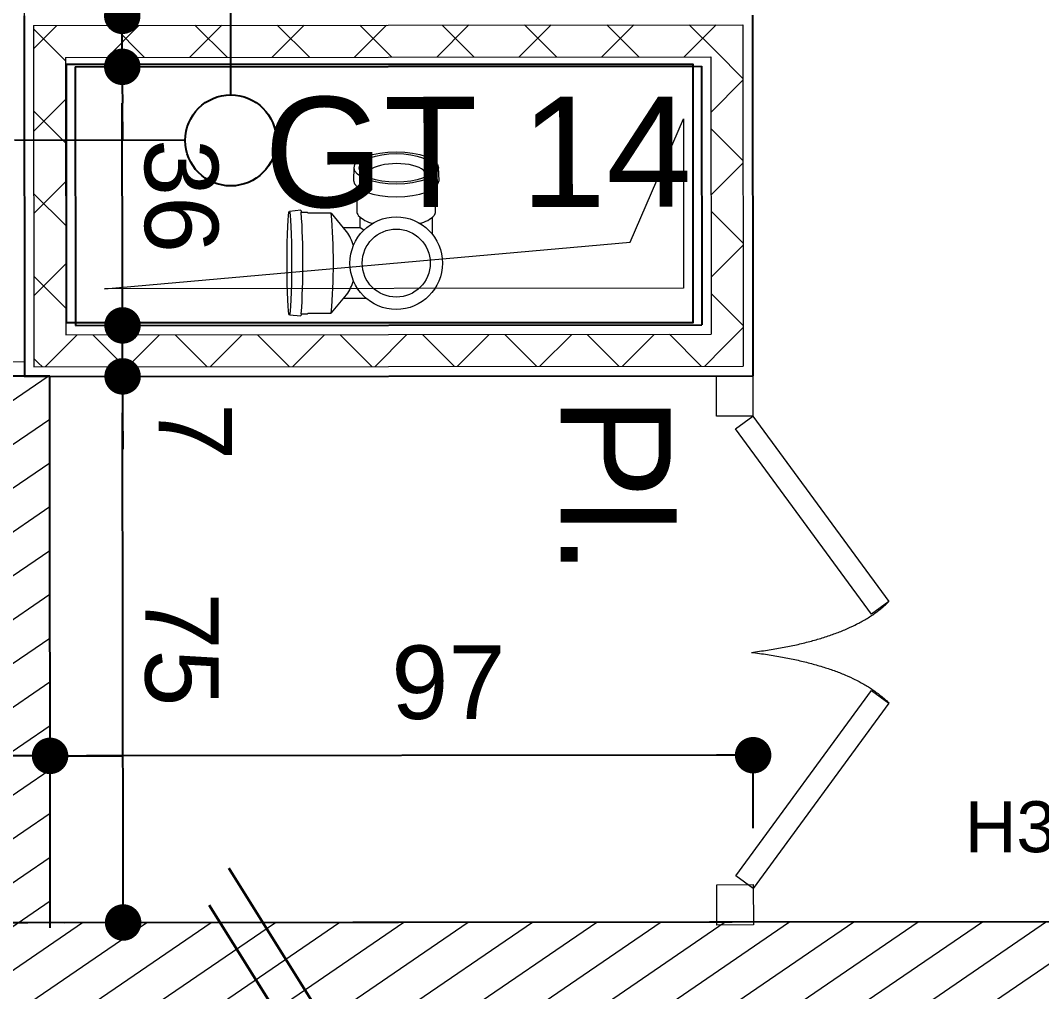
# Model space of a CAD drawing. Header units: centimetres. Extents: x 39595 to 63691, y -25920 to -14518.
# Drawn here: x 55802.2 to 55942.4, y -24065.4 to -23932 of the extents above; entities that cross this region are included whole.
import ezdxf

# ---------------------------------------------------------------- set-up
doc = ezdxf.new("R2010")
doc.units = ezdxf.units.CM
doc.header["$LTSCALE"] = 50.8
doc.header["$PDMODE"] = 1
doc.header["$PDSIZE"] = -2
for name, color, linetype in [('3-BAT C-Niveau-3', 7, 'Continuous'), ('prlm-EAU-CHU', 42, 'Continuous'), ('prlm-GT', 242, 'Continuous'), ('prlm-VMC', 62, 'Continuous')]:
    doc.layers.add(name, color=color, linetype=linetype)
doc.layers.add('prlm-ELEC-CFO', color=1, linetype='Continuous', lineweight=25)
doc.styles.add('Arial', font='arial.ttf')
doc.styles.add('Helvetica', font='arial.ttf')
doc.dimstyles.new('IS', dxfattribs={"dimtxt": 10.08724, "dimasz": 5.007446, "dimexe": 2, "dimexo": 10, "dimgap": 3, "dimtad": 1, "dimdec": 1, "dimtxsty": 'Helvetica', "dimblk": 'DOT', "dimblk1": 'DOT', "dimblk2": 'DOT', "dimcen": 0, "dimdle": 10, "dimazin": 0, "dimtfac": 0.8, "dimtdec": 1, "dimtix": 1, "dimtmove": 0, "dimatfit": 0, "dimldrblk": 'VW_FILLEDARROW-1', "dimfxl": 1, "dimfrac": 2, "dimtolj": 1, "dimarcsym": 0})
pattern_1 = [(34.329506, (47530.9855, 24544.9045), (-2.3465344, 4.4151757), [])]

# ---------------------------------------------------------------- blocks, each defined once
blk = doc.blocks.new('_DOT')
at = {"color": 0, "linetype": 'ByBlock', "lineweight": -2}
blk.add_line((-0.5, 0), (-1, 0), dxfattribs=at)
at = {"color": 0, "linetype": 'ByBlock', "const_width": 0.5}
blk.add_lwpolyline([(-0.25, 0, 1), (0.25, 0, 1)], format="xyb", close=True, dxfattribs=at)
blk = doc.blocks.new('*D55')
at = {"layer": '3-BAT C-Niveau-3', "color": 0, "linetype": 'Continuous', "lineweight": -2, "transparency": 16777216}
blk.add_line((55982.76, -24050.7), (55982.54, -23815.83), dxfattribs=at)
at = {"layer": 'Defpoints', "color": 0, "linetype": 'Continuous', "transparency": 16777216}
for p in [(55915.63, -23810.88), (55982.54, -23810.82), (55993.77, -24055.7)]:
    blk.add_point(p, dxfattribs=at)
at = {"layer": '3-BAT C-Niveau-3', "color": 0, "linetype": 'Continuous', "lineweight": -2, "transparency": 16777216, "xscale": 5.007446289062499, "yscale": 5.007446289062499, "zscale": 5.007446289062499}
for p, rotation in [((55982.54, -23810.82), 90.05310040590868), ((55982.77, -24055.71), 270.0531004059087)]:
    blk.add_blockref('_DOT', p, dxfattribs=dict(at, rotation=rotation))
at = {"layer": '3-BAT C-Niveau-3', "color": 0, "linetype": 'Continuous', "lineweight": 5, "transparency": 16777216, "insert": (55990.7, -23933.26), "char_height": 10.087, "attachment_point": 5, "rotation": 270.0531, "style": 'Helvetica'}
blk.add_mtext('\\A1;245', dxfattribs=at)
blk = doc.blocks.new('VW_FILLEDARROW-1')
at = {"color": 0, "linetype": 'Continuous', "lineweight": 5, "flags": 128}
blk.add_lwpolyline([(-1.997, 0.535), (0, 0), (-1.997, -0.535)], close=True, dxfattribs=at)
blk = doc.blocks.new('*D80')
at = {"layer": '3-BAT C-Niveau-3', "color": 0, "linetype": 'Continuous', "lineweight": -2, "transparency": 16777216}
blk.add_line((55816.16, -23926.38), (55816.13, -23897.21), dxfattribs=at)
at = {"layer": 'Defpoints', "color": 0, "linetype": 'Continuous', "transparency": 16777216}
for p in [(55816.13, -23892.21), (55823.17, -23892.2), (55870.65, -23931.34)]:
    blk.add_point(p, dxfattribs=at)
at = {"layer": '3-BAT C-Niveau-3', "color": 0, "linetype": 'Continuous', "lineweight": -2, "transparency": 16777216, "xscale": 5.007446289062499, "yscale": 5.007446289062499, "zscale": 5.007446289062499}
for p, rotation in [((55816.13, -23892.21), 90.05310040590868), ((55816.16, -23931.39), 270.0531004059087)]:
    blk.add_blockref('_DOT', p, dxfattribs=dict(at, rotation=rotation))
at = {"layer": '3-BAT C-Niveau-3', "color": 0, "linetype": 'Continuous', "lineweight": 5, "transparency": 16777216, "insert": (55826.12, -23905.39), "char_height": 10.087, "attachment_point": 5, "rotation": 270.0531, "style": 'Helvetica'}
blk.add_mtext('\\A1;39', dxfattribs=at)
blk = doc.blocks.new('*D81')
at = {"layer": '3-BAT C-Niveau-3', "color": 0, "linetype": 'Continuous', "lineweight": -2, "transparency": 16777216}
for p, q in [((55816.16, -23926.38), (55816.15, -23921.37)), ((55816.17, -23938.39), (55816.16, -23931.39)), ((55816.17, -23943.4), (55816.18, -23948.4))]:
    blk.add_line(p, q, dxfattribs=at)
at = {"layer": 'Defpoints', "color": 0, "linetype": 'Continuous', "transparency": 16777216}
for p in [(55816.16, -23931.39), (55870.65, -23931.34), (55809.69, -23938.4)]:
    blk.add_point(p, dxfattribs=at)
at = {"layer": '3-BAT C-Niveau-3', "color": 0, "linetype": 'Continuous', "lineweight": -2, "transparency": 16777216, "xscale": 5.007446289062499, "yscale": 5.007446289062499, "zscale": 5.007446289062499}
for p, rotation in [((55816.16, -23931.39), 270.0531004059087), ((55816.17, -23938.39), 90.05310040590868)]:
    blk.add_blockref('_DOT', p, dxfattribs=dict(at, rotation=rotation))
at = {"layer": '3-BAT C-Niveau-3', "color": 0, "linetype": 'Continuous', "lineweight": 5, "transparency": 16777216, "insert": (55826.14, -23922.54), "char_height": 10.087, "attachment_point": 5, "rotation": 270.0531, "style": 'Helvetica'}
blk.add_mtext('\\A1;7', dxfattribs=at)
blk = doc.blocks.new('*D82')
at = {"layer": '3-BAT C-Niveau-3', "color": 0, "linetype": 'Continuous', "lineweight": -2, "transparency": 16777216}
blk.add_line((55816.2, -23968.88), (55816.17, -23943.4), dxfattribs=at)
at = {"layer": 'Defpoints', "color": 0, "linetype": 'Continuous', "transparency": 16777216}
for p in [(55809.69, -23938.4), (55816.17, -23938.39), (55809.72, -23973.9)]:
    blk.add_point(p, dxfattribs=at)
at = {"layer": '3-BAT C-Niveau-3', "color": 0, "linetype": 'Continuous', "lineweight": -2, "transparency": 16777216, "xscale": 5.007446289062499, "yscale": 5.007446289062499, "zscale": 5.007446289062499}
for p, rotation in [((55816.17, -23938.39), 90.05310040590868), ((55816.2, -23973.89), 270.0531004059087)]:
    blk.add_blockref('_DOT', p, dxfattribs=dict(at, rotation=rotation))
at = {"layer": '3-BAT C-Niveau-3', "color": 0, "linetype": 'Continuous', "lineweight": 5, "transparency": 16777216, "insert": (55824.23, -23956.13), "char_height": 10.087, "attachment_point": 5, "rotation": 270.0531, "style": 'Helvetica'}
blk.add_mtext('\\A1;36', dxfattribs=at)
blk = doc.blocks.new('*D83')
at = {"layer": '3-BAT C-Niveau-3', "color": 0, "linetype": 'Continuous', "lineweight": -2, "transparency": 16777216}
for p, q in [((55816.2, -23968.88), (55816.19, -23963.87)), ((55816.21, -23980.89), (55816.2, -23973.89)), ((55816.21, -23985.9), (55816.22, -23990.9))]:
    blk.add_line(p, q, dxfattribs=at)
at = {"layer": 'Defpoints', "color": 0, "linetype": 'Continuous', "transparency": 16777216}
for p in [(55809.72, -23973.9), (55816.2, -23973.89), (55816.74, -23980.89)]:
    blk.add_point(p, dxfattribs=at)
at = {"layer": '3-BAT C-Niveau-3', "color": 0, "linetype": 'Continuous', "lineweight": -2, "transparency": 16777216, "xscale": 5.007446289062499, "yscale": 5.007446289062499, "zscale": 5.007446289062499}
for p, rotation in [((55816.2, -23973.89), 270.0531004059087), ((55816.21, -23980.89), 90.05310040590868)]:
    blk.add_blockref('_DOT', p, dxfattribs=dict(at, rotation=rotation))
at = {"layer": '3-BAT C-Niveau-3', "color": 0, "linetype": 'Continuous', "lineweight": 5, "transparency": 16777216, "insert": (55826.2, -23988.48), "char_height": 10.087, "attachment_point": 5, "rotation": 270.0531, "style": 'Helvetica'}
blk.add_mtext('\\A1;7', dxfattribs=at)
blk = doc.blocks.new('*D84')
at = {"layer": '3-BAT C-Niveau-3', "color": 0, "linetype": 'Continuous', "lineweight": -2, "transparency": 16777216}
blk.add_line((55816.27, -24050.86), (55816.21, -23985.9), dxfattribs=at)
at = {"layer": 'Defpoints', "color": 0, "linetype": 'Continuous', "transparency": 16777216}
for p in [(55816.21, -23980.89), (55816.74, -23980.89), (55816.78, -24055.87)]:
    blk.add_point(p, dxfattribs=at)
at = {"layer": '3-BAT C-Niveau-3', "color": 0, "linetype": 'Continuous', "lineweight": -2, "transparency": 16777216, "xscale": 5.007446289062499, "yscale": 5.007446289062499, "zscale": 5.007446289062499}
for p, rotation in [((55816.21, -23980.89), 90.05310040590868), ((55816.28, -24055.87), 270.0531004059087)]:
    blk.add_blockref('_DOT', p, dxfattribs=dict(at, rotation=rotation))
at = {"layer": '3-BAT C-Niveau-3', "color": 0, "linetype": 'Continuous', "lineweight": 5, "transparency": 16777216, "insert": (55824.29, -24018.37), "char_height": 10.087, "attachment_point": 5, "rotation": 270.0531, "style": 'Helvetica'}
blk.add_mtext('\\A1;75', dxfattribs=at)
blk = doc.blocks.new('*D177')
at = {"layer": '3-BAT C-Niveau-3', "color": 0, "linetype": 'Continuous', "lineweight": -2, "transparency": 16777216}
for p, q in [((55788.25, -24033), (55788.24, -24031)), ((55806.25, -24032.99), (55806.24, -24030.99)), ((55783.24, -24033.01), (55778.23, -24033.01)), ((55806.25, -24032.99), (55788.25, -24033)), ((55811.25, -24032.98), (55816.26, -24032.98))]:
    blk.add_line(p, q, dxfattribs=at)
at = {"layer": 'Defpoints', "color": 0, "linetype": 'Continuous', "transparency": 16777216}
for p in [(55788.25, -24033), (55806.25, -24040.68), (55788.25, -24040.69)]:
    blk.add_point(p, dxfattribs=at)
at = {"layer": '3-BAT C-Niveau-3', "color": 0, "linetype": 'Continuous', "lineweight": -2, "transparency": 16777216, "xscale": 5.007446289062499, "yscale": 5.007446289062499, "zscale": 5.007446289062499}
for p, rotation in [((55788.25, -24033), 0.05310040585657854), ((55806.25, -24032.99), 180.0531004058566)]:
    blk.add_blockref('_DOT', p, dxfattribs=dict(at, rotation=rotation))
at = {"layer": '3-BAT C-Niveau-3', "color": 0, "linetype": 'Continuous', "lineweight": 5, "transparency": 16777216, "insert": (55778.27, -24023.03), "char_height": 10.087, "attachment_point": 5, "rotation": 0.0531, "style": 'Helvetica'}
blk.add_mtext('\\A1;18', dxfattribs=at)
blk = doc.blocks.new('*D178')
at = {"layer": '3-BAT C-Niveau-3', "color": 0, "linetype": 'Continuous', "lineweight": -2, "transparency": 16777216}
for p, q in [((55806.25, -24032.99), (55806.24, -24030.99)), ((55902.79, -24042.9), (55902.78, -24030.9)), ((55897.78, -24032.9), (55811.25, -24032.98))]:
    blk.add_line(p, q, dxfattribs=at)
at = {"layer": 'Defpoints', "color": 0, "linetype": 'Continuous', "transparency": 16777216}
for p in [(55806.25, -24032.99), (55806.25, -24040.68), (55902.8, -24055.51)]:
    blk.add_point(p, dxfattribs=at)
at = {"layer": '3-BAT C-Niveau-3', "color": 0, "linetype": 'Continuous', "lineweight": -2, "transparency": 16777216, "xscale": 5.007446289062499, "yscale": 5.007446289062499, "zscale": 5.007446289062499}
for p, rotation in [((55806.25, -24032.99), 180.0531004058566), ((55902.78, -24032.9), 0.05310040585661646)]:
    blk.add_blockref('_DOT', p, dxfattribs=dict(at, rotation=rotation))
at = {"layer": '3-BAT C-Niveau-3', "color": 0, "linetype": 'Continuous', "lineweight": 5, "transparency": 16777216, "insert": (55860.94, -24022.95), "char_height": 10.087, "attachment_point": 5, "rotation": 0.0531, "style": 'Helvetica'}
blk.add_mtext('\\A1;97', dxfattribs=at)
blk = doc.blocks.new('xi.aam22')
at = {"layer": 'prlm-EAU-CHU', "color": 0, "lineweight": 13}
for p, q in [((-5.8, 13.12), (-5.89, 11.33)), ((5.89, 11.33), (5.8, 13.12)), ((-5.41, 10.46), (-5.41, 7.11)), ((5.41, 7.11), (5.41, 10.46)), ((-13.12, 7.25), (-14.67, 7.11)), ((-13.12, 7.25), (-13.03, 6.97)), ((-12.22, 6.97), (-13.03, 6.97)), ((-12.09, 6.85), (-12.22, 6.97)), ((-8.92, 6.85), (-12.09, 6.85)), ((-6.83, 4.34), (-8.91, 6.84)), ((-5, 6.32), (-5, 4.87)), ((5, 3.93), (5, 6.32)), ((-7.27, 4.87), (-4.96, 4.87)), ((-8.91, -6.84), (-6.83, -4.34)), ((-4.09, -4.87), (-7.27, -4.87)), ((-13.03, -6.94), (-13.12, -7.25)), ((-13.03, -6.97), (-12.22, -6.97)), ((-12.22, -6.97), (-12.09, -6.85)), ((-12.09, -6.85), (-8.92, -6.85)), ((-14.67, -7.11), (-13.12, -7.25))]:
    blk.add_line(p, q, dxfattribs=at)
at = {"layer": 'prlm-EAU-CHU', "color": 0, "lineweight": 13, "flags": 128}
blk.add_lwpolyline([(-4.96, 4.87), (-4.86, 4.84), (-4.68, 4.73), (-4.43, 4.56)], dxfattribs=at)
at = {"layer": 'prlm-EAU-CHU', "color": 0, "lineweight": 13}
for radius in [6.36, 4.67]:
    blk.add_circle((0, 0), radius, dxfattribs=at)
for centre, radius, start, end in [((-4.48, 7.14), 0.936, 184.6605, 218.1259), ((4.48, 7.14), 0.936, 321.8741, 355.3395), ((-119.65, -0.01), 106.84, 356.281, 3.7477), ((-87.18, 0), 78.56, 354.9975, 5.0025), ((-2.54, 9.09), 3.68, 223.507, 258.776), ((2.54, 9.09), 3.68, 281.224, 316.493), ((-11.68, 0.73), 6.05, 16.1332, 36.5542), ((-11.68, -0.73), 6.05, 323.4458, 343.8668)]:
    blk.add_arc(centre, radius, start, end, dxfattribs=at)
for centre, major_axis, ratio in [((0, 13.07), (5.79, 0), 0.383426), ((0, 13.07), (5.11, 0), 0.383329), ((-14.67, 0), (0, -7.1), 0.043635)]:
    blk.add_ellipse(centre, major_axis=major_axis, ratio=ratio, dxfattribs=at)
for centre, major_axis, ratio, start_param, end_param in [((0, 12.09), (-4.1, -0.03), 0.383971, 2.986035, 6.398097), ((0, 11.41), (-5.89, 0), 0.391508, 0.036281, 3.105311)]:
    blk.add_ellipse(centre, major_axis=major_axis, ratio=ratio, start_param=start_param, end_param=end_param, dxfattribs=at)
blk = doc.blocks.new('Groupe-18-1')
at = {"color": 7, "linetype": 'Continuous', "lineweight": 5, "flags": 128}
for points in [[(17230.63, -46136.5), (17231.66, -46141.95), (17226.75, -46142.88), (17225.71, -46137.43)], [(17231.66, -46141.95), (17254.72, -46163.48), (17252.69, -46165.65), (17229.63, -46144.12)], [(17241.04, -46204.4), (17254.64, -46175.93), (17257.32, -46177.21), (17243.73, -46205.68)], [(17243.63, -46205.15), (17244.66, -46210.59), (17239.75, -46211.53), (17238.71, -46206.08)]]:
    blk.add_lwpolyline(points, close=True, dxfattribs=at)
at = {"color": 7, "linetype": 'Continuous', "lineweight": 5}
for points in [[(17237.49, -46173.85), (17250.6, -46169.64), (17254.72, -46163.48)], [(17237.49, -46173.85), (17251.24, -46172.99), (17257.32, -46177.21)]]:
    blk.add_open_spline(points, degree=2, dxfattribs=at)
blk = doc.blocks.new('Groupe-23-1')
at = {"color": 7, "linetype": 'Continuous', "lineweight": 13, "flags": 128}
blk.add_lwpolyline([(17109.66, -46035.22), (17131.99, -46153.12), (17077.95, -46163.36), (17055.62, -46045.45)], close=True, dxfattribs=at)
at = {"color": 7, "linetype": 'Continuous', "lineweight": 13}
for centre, major_axis in [((17089.86, -46071.14), (23.34, 4.42)), ((17099.34, -46069.23), (0.47, -2.46)), ((17109.38, -46067.54), (0.28, -1.47)), ((17100.42, -46126.93), (23.34, 4.42)), ((17109.95, -46125.24), (-0.47, 2.46)), ((17119.91, -46123.14), (-0.28, 1.47))]:
    blk.add_ellipse(centre, major_axis=major_axis, ratio=1, dxfattribs=at)
for points in [[(17102.84, -46090.53), (17107.83, -46083), (17105.03, -46067.66), (17102.41, -46054.41), (17094.85, -46048.34)], [(17105.42, -46104.13), (17112.81, -46109.32), (17115.81, -46124.62), (17118.23, -46137.91), (17113.41, -46146.32)]]:
    blk.add_open_spline(points, degree=2, dxfattribs=at)
blk = doc.blocks.new('Groupe-9-1')
at = {"color": 7, "linetype": 'Continuous', "lineweight": 35}
for p, q in [((17172.45, -46216.26), (17273.74, -46325.9)), ((17271.07, -46330.37), (17170.72, -46221.75))]:
    blk.add_line(p, q, dxfattribs=at)

msp = doc.modelspace()

# ---------------------------------------------------------------- hatches: boundary and pattern name
at = {"linetype": 'Continuous', "lineweight": 5, "true_color": 0x808080}
h = msp.add_hatch(dxfattribs=at)
h.set_pattern_fill('02_ISOLANT', color=8, angle=0.0531, style=0, pattern_type=2)
h.set_pattern_definition([(45.0531, (47512.718, 24548.3464), (-5.6620945, 5.6516092), []), (135.0531, (47512.718, 24548.3464), (5.6516092, 5.6620945), [])])
h.paths.add_polyline_path([(55803.99, -23932.7), (55808.39, -23937.1), (55896.99, -23937.01), (55901.38, -23932.61)])
h = msp.add_hatch(dxfattribs=at)
h.set_pattern_fill('02_ISOLANT', color=8, angle=-89.9469, style=0, pattern_type=2)
h.set_pattern_definition([(315.0531, (47512.718, 24548.3464), (5.6516092, 5.6620945), []), (45.0531, (47512.718, 24548.3464), (5.6620945, -5.6516092), [])])
h.paths.add_polyline_path([(55808.39, -23937.1), (55803.99, -23932.7), (55804.03, -23979.6), (55808.42, -23975.2)])
h = msp.add_hatch(dxfattribs=at)
h.set_pattern_fill('02_ISOLANT', color=8, angle=-89.9469, style=0, pattern_type=2)
h.set_pattern_definition([(315.0531, (47512.718, 24548.3464), (5.6516092, 5.6620945), []), (45.0531, (47512.718, 24548.3464), (5.6620945, -5.6516092), [])])
h.paths.add_polyline_path([(55901.38, -23932.61), (55896.99, -23937.01), (55897.02, -23975.11), (55901.43, -23979.51)])
h = msp.add_hatch(dxfattribs=at)
h.set_pattern_fill('02_ISOLANT', color=8, angle=0.0531, style=0, pattern_type=2)
h.set_pattern_definition([(45.0531, (47512.718, 24548.3464), (-5.6620945, 5.6516092), []), (135.0531, (47512.718, 24548.3464), (5.6516092, 5.6620945), [])])
h.paths.add_polyline_path([(55808.42, -23975.2), (55804.03, -23979.6), (55901.43, -23979.51), (55897.02, -23975.11)])
at = {"layer": '3-BAT C-Niveau-3', "linetype": 'Continuous', "lineweight": 5}
h = msp.add_hatch(dxfattribs=at)
h.set_pattern_fill('MURS MACONNERIE-2', angle=-10.6705, style=0, pattern_type=2)
h.set_pattern_definition(pattern_1)
h.paths.add_polyline_path([(55788.27, -24056.6), (55806.27, -24056.59), (55806.2, -23980.87), (55788.2, -23980.89)])
h = msp.add_hatch(dxfattribs=at)
h.set_pattern_fill('MURS MACONNERIE-2', angle=-10.6705, style=0, pattern_type=2)
h.set_pattern_definition(pattern_1)
h.paths.add_polyline_path([(55607.06, -24056.06), (55607.08, -24074.06), (56268.82, -24073.45), (56268.81, -24055.45)])

# ---------------------------------------------------------------- linework, layer by layer
at = {"color": 7, "linetype": 'Continuous', "lineweight": 5}
for p, q in [((55902.68, -23931.31), (55902.73, -23980.81)), ((55803.99, -23932.7), (55901.38, -23932.61)), ((55803.99, -23932.7), (55901.38, -23932.61)), ((55803.99, -23932.7), (55804.03, -23979.6)), ((55803.99, -23932.7), (55804.03, -23979.6)), ((55901.38, -23932.61), (55901.43, -23979.51)), ((55901.38, -23932.61), (55901.43, -23979.51)), ((55808.39, -23937.1), (55896.99, -23937.01)), ((55808.39, -23937.1), (55896.99, -23937.01)), ((55808.39, -23937.1), (55808.42, -23975.2)), ((55808.39, -23937.1), (55808.42, -23975.2)), ((55896.99, -23937.01), (55897.02, -23975.11)), ((55896.99, -23937.01), (55897.02, -23975.11)), ((55809.69, -23938.4), (55809.72, -23973.9)), ((55809.72, -23973.9), (55895.72, -23973.82)), ((55808.42, -23975.2), (55897.02, -23975.11)), ((55808.42, -23975.2), (55897.02, -23975.11)), ((55804.03, -23979.6), (55901.43, -23979.51)), ((55804.03, -23979.6), (55901.43, -23979.51))]:
    msp.add_line(p, q, dxfattribs=at)
at = {"color": 7, "linetype": 'Continuous', "lineweight": 25}
for p, q in [((55902.68, -23931.31), (55902.73, -23980.81)), ((55802.68, -23931.4), (55802.73, -23980.9)), ((55809.69, -23938.4), (55895.69, -23938.32)), ((55895.69, -23938.32), (55895.72, -23973.82)), ((55809.69, -23938.4), (55809.72, -23973.9)), ((55809.72, -23973.9), (55895.72, -23973.82)), ((55802.73, -23980.9), (55902.73, -23980.81))]:
    msp.add_line(p, q, dxfattribs=at)
at = {"color": 7, "linetype": 'Continuous', "lineweight": 13, "flags": 128}
msp.add_lwpolyline([(55893.2, -23945.52), (55893.22, -23968.79), (55813.72, -23968.86), (55885.91, -23962.45)], close=True, dxfattribs=at)
at = {"layer": '3-BAT C-Niveau-3', "color": 7, "linetype": 'Continuous', "lineweight": 25}
for p, q in [((55806.2, -23980.87), (55788.2, -23980.89)), ((55806.27, -24056.59), (55806.2, -23980.87)), ((55806.27, -24056.59), (55806.2, -23980.87)), ((55607.06, -24056.06), (56268.81, -24055.45)), ((55662.94, -24056.01), (55803.22, -24055.88)), ((55808.22, -24055.87), (56268.81, -24055.45))]:
    msp.add_line(p, q, dxfattribs=at)
at = {"layer": 'prlm-GT'}
msp.add_lwpolyline([(55808.51, -23938.04), (55894.51, -23938.04), (55894.51, -23973.54), (55808.51, -23973.54)], close=True, dxfattribs=at)
at = {"layer": 'prlm-VMC'}
for points in [[(55831.06, -23942.24), (55831.07, -23891.88)], [(55824.81, -23948.49), (55801.39, -23948.48)]]:
    msp.add_lwpolyline(points, dxfattribs=at)
msp.add_circle((55831.06, -23948.49), 6.25, dxfattribs=at)

# ---------------------------------------------------------------- block references
at = {"color": 7, "rotation": 349.3295056620147}
for name in ['Groupe-23-1', 'Groupe-18-1', 'Groupe-9-1']:
    msp.add_blockref(name, (47512.72, 24548.35), dxfattribs=at)
at = {"layer": 'prlm-EAU-CHU'}
msp.add_blockref('xi.aam22', (55853.78, -23965.34), dxfattribs=at)

# ---------------------------------------------------------------- texts
at = {"color": 7, "insert": (55891.48, -23995.91), "char_height": 15.131, "attachment_point": 2, "rotation": 270.0531, "line_spacing_factor": 0.834288, "style": 'Helvetica'}
msp.add_mtext('Pl.\\P', dxfattribs=at)
at = {"layer": '3-BAT C-Niveau-3', "color": 5, "true_color": 0x0000ff, "insert": (55835.61, -23942.53), "char_height": 15.131, "attachment_point": 1, "rotation": 0.0531, "line_spacing_factor": 0.25, "style": 'Helvetica'}
msp.add_mtext('GT 14', dxfattribs=at)
at = {"layer": 'prlm-ELEC-CFO', "style": 'Arial'}
msp.add_text('H30', height=7, dxfattribs=at).set_placement((55931.86, -24046.22))

# ---------------------------------------------------------------- dimensions: what is measured, and where the dimension line sits
at = {"layer": '3-BAT C-Niveau-3', "color": 7, "linetype": 'Continuous', "lineweight": 5}
for base, p1, p2, picture, middle in [((55982.54, -23810.82), (55993.77, -24055.7), (55915.63, -23810.88), '*D55', (55990.7, -23933.26)), ((55816.16791, -23938.38987), (55809.72345, -23973.89585), (55809.69055, -23938.39587), '*D82', (55824.22798, -23956.1324)), ((55816.21, -23980.89), (55816.78, -24055.87), (55816.74, -23980.89), '*D84', (55824.29, -24018.37))]:
    dim = msp.add_linear_dim(base=base, p1=p1, p2=p2, angle=270.0531, dimstyle='IS', override={"dimtxt": 10.08724, "dimdec": 0, "dimpost": '<>', "dimtxsty": 'Helvetica', "dimse1": 1, "dimse2": 1, "dimtmove": 2}, dxfattribs=at)
    dim.commit()
    dim.dimension.update_dxf_attribs({"geometry": picture, "text_midpoint": middle})
for base, p1, p2, angle, override, picture, middle in [((55816.13, -23892.21), (55870.65, -23931.34), (55823.17, -23892.2), 270.0531, {"dimtxt": 10.08724, "dimdec": 0, "dimpost": '<>', "dimtxsty": 'Helvetica', "dimse1": 1, "dimse2": 1, "dimtmove": 2}, '*D80', (55826.12, -23905.39)), ((55816.16, -23931.39), (55809.69, -23938.4), (55870.65, -23931.34), 270.0531, {"dimtxt": 10.08724, "dimdec": 0, "dimpost": '<>', "dimtxsty": 'Helvetica', "dimse1": 1, "dimse2": 1, "dimtix": 0, "dimtmove": 2}, '*D81', (55826.14, -23922.54)), ((55816.2, -23973.89), (55816.74, -23980.89), (55809.72, -23973.9), 270.0531, {"dimtxt": 10.08724, "dimdec": 0, "dimpost": '<>', "dimtxsty": 'Helvetica', "dimse1": 1, "dimse2": 1, "dimtix": 0, "dimtmove": 2}, '*D83', (55826.2, -23988.48)), ((55788.25, -24033), (55806.25, -24040.68), (55788.25, -24040.69), 0.0531, {"dimtxt": 10.08724, "dimdec": 0, "dimpost": '<>', "dimtxsty": 'Helvetica', "dimtix": 0, "dimtmove": 2}, '*D177', (55778.27, -24023.03)), ((55806.25, -24032.99), (55902.8, -24055.51), (55806.25, -24040.68), 0.0531, {"dimtxt": 10.08724, "dimdec": 0, "dimpost": '<>', "dimtxsty": 'Helvetica', "dimtmove": 2}, '*D178', (55860.94, -24022.95))]:
    dim = msp.add_linear_dim(base=base, p1=p1, p2=p2, angle=angle, dimstyle='IS', override=override, dxfattribs=at)
    dim.commit()
    dim.dimension.update_dxf_attribs({"geometry": picture, "text_midpoint": middle, "dimtype": 160})

doc.saveas('drawing.dxf')
